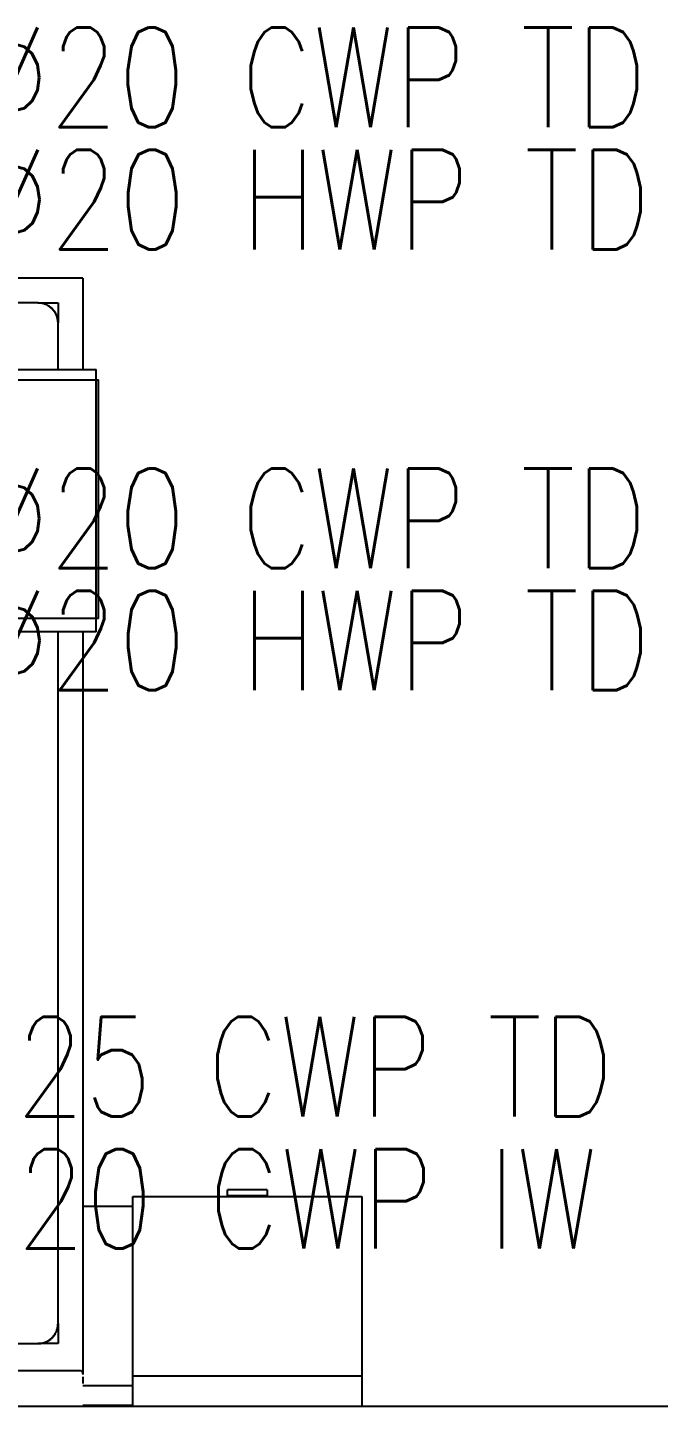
# Model space of a CAD drawing. Header units: metres. Extents: x -658 to -58, y -713 to -118.
# Drawn here: x -224.717 to -223.45, y -207.446 to -204.678 of the extents above; entities that cross this region are included whole.
import ezdxf
from ezdxf.enums import TextEntityAlignment as Align

# ---------------------------------------------------------------- set-up
doc = ezdxf.new("R2010")
doc.units = ezdxf.units.M
doc.header["$LTSCALE"] = 100
doc.layers.add('plan', color=8, linetype='Continuous')
doc.layers.add('WATER TEXT', color=3, linetype='Continuous')
doc.styles.add('TIMES', font='simplex.shx', dxfattribs={"width": 0.8, "height": 0.4})

# ---------------------------------------------------------------- blocks, each defined once
blk = doc.blocks.new('Modern_Bed_13665 - Modern_Bed_13665-V4-الدور الاول')
for p, q in [((-1.51, 0.7583), (-1.51, 0.82)), ((-1.05, 0.82), (-1.05, 0.7583)), ((-1.05, 0.8183), (-0.95, 0.8183)), ((-0.95, 0.7783), (-1.05, 0.7783)), ((-1.51, 0.3983), (-1.51, 0.7583)), ((-1.05, 0.7583), (-1.51, 0.7583)), ((-1.05, 0.7583), (-1.05, 0.3983)), ((-0.95, 0.7609), (-0.95, 0.7743)), ((-0.95, -0.7347), (-0.95, 0.756)), ((-0.944, 0.7483), (-0.056, 0.7483)), ((-0.9, 0.6537), (-0.9, 0.6937)), ((-0.9, 0.6937), (-0.86, 0.6937)), ((0.86, 0.6937), (-0.86, 0.6937)), ((-0.9, 0.6537), (-0.9, -0.7347)), ((-0.95, 0.4183), (-1.05, 0.4183)), ((-1.05, 0.3983), (-1.51, 0.3983)), ((-1.32, 0.3969), (-1.32, 0.3983)), ((-1.32, 0.3877), (-1.32, 0.3969)), ((-1.24, 0.3969), (-1.32, 0.3969)), ((-1.32, 0.3849), (-1.32, 0.3877)), ((-1.24, 0.3983), (-1.24, 0.3969)), ((-1.24, 0.3969), (-1.24, 0.3877)), ((-1.24, 0.3877), (-1.24, 0.3849)), ((-1.32, 0.3849), (-1.24, 0.3849)), ((-0.9765, -0.7347), (-0.9765, -1.2613)), ((-0.9765, -0.7347), (-0.9578, -0.7347)), ((-0.9578, -0.7347), (-0.9447, -0.7347)), ((-0.9447, -0.7347), (-0.9208, -0.7347)), ((-0.9208, -0.7347), (-0.9114, -0.7347)), ((-0.9114, -0.7347), (-0.8839, -0.7347)), ((-0.8839, -0.7347), (0.8771, -0.7347)), ((-0.9815, -0.7614), (-0.9815, -1.241)), ((-0.9815, -0.7614), (-0.9628, -0.7614)), ((-0.9628, -0.7614), (-0.9501, -0.7614)), ((-0.9501, -0.7614), (-0.9263, -0.7614)), ((-0.9263, -0.7614), (-0.9166, -0.7614)), ((-0.9166, -0.7614), (-0.8891, -0.7614)), ((-0.8891, -0.7614), (0.884, -0.7614)), ((-0.9628, -1.241), (-0.9815, -1.241)), ((-0.9501, -1.241), (-0.9628, -1.241)), ((-0.9263, -1.241), (-0.9501, -1.241)), ((-0.9166, -1.241), (-0.9263, -1.241)), ((-0.8891, -1.241), (-0.9166, -1.241)), ((0.884, -1.241), (-0.8891, -1.241)), ((-0.9578, -1.2613), (-0.9765, -1.2613)), ((-0.9447, -1.2613), (-0.9578, -1.2613)), ((-0.95, -1.4451), (-0.95, -1.2613)), ((-0.9208, -1.2613), (-0.9447, -1.2613)), ((-0.9114, -1.2613), (-0.9208, -1.2613)), ((-0.8839, -1.2613), (-0.9114, -1.2613)), ((-0.9, -1.2613), (-0.9, -1.3551)), ((0.8771, -1.2613), (-0.8839, -1.2613)), ((-0.9, -1.3951), (-0.9, -1.3551)), ((-0.86, -1.3951), (-0.9, -1.3951)), ((-0.86, -1.3951), (0.86, -1.3951)), ((-0.95, -1.4451), (0.95, -1.4451))]:
    blk.add_line(p, q)
at = {"flags": 128}
for points in [[(-0.86, 0.6937), (-0.8616, 0.6936), (-0.8632, 0.6935), (-0.8648, 0.6934), (-0.8664, 0.6932), (-0.8679, 0.6929), (-0.8695, 0.6925), (-0.8711, 0.6921), (-0.8726, 0.6916), (-0.8741, 0.6911), (-0.8756, 0.6905), (-0.877, 0.6899), (-0.8785, 0.6892), (-0.8799, 0.6884), (-0.8812, 0.6876), (-0.8826, 0.6867), (-0.8839, 0.6858), (-0.8852, 0.6848), (-0.8864, 0.6837), (-0.8876, 0.6827), (-0.8887, 0.6815), (-0.8898, 0.6804), (-0.8908, 0.6792), (-0.8918, 0.6779), (-0.8928, 0.6766), (-0.8937, 0.6753), (-0.8945, 0.6739), (-0.8953, 0.6725), (-0.896, 0.6711), (-0.8967, 0.6696), (-0.8973, 0.6682), (-0.8978, 0.6667), (-0.8983, 0.6651), (-0.8987, 0.6636), (-0.8991, 0.662), (-0.8994, 0.6605), (-0.8997, 0.6589), (-0.8998, 0.6573), (-0.8999, 0.6557), (-0.9, 0.6541), (-0.9, 0.6537)], [(-0.9, -1.3551), (-0.9, -1.3567), (-0.8999, -1.3582), (-0.8997, -1.3598), (-0.8995, -1.3614), (-0.8992, -1.363), (-0.8989, -1.3646), (-0.8984, -1.3661), (-0.898, -1.3676), (-0.8974, -1.3691), (-0.8968, -1.3706), (-0.8962, -1.3721), (-0.8955, -1.3735), (-0.8947, -1.3749), (-0.8939, -1.3763), (-0.893, -1.3776), (-0.8921, -1.3789), (-0.8911, -1.3802), (-0.8901, -1.3814), (-0.889, -1.3826), (-0.8879, -1.3837), (-0.8867, -1.3848), (-0.8855, -1.3859), (-0.8842, -1.3869), (-0.8829, -1.3878), (-0.8816, -1.3887), (-0.8802, -1.3895), (-0.8789, -1.3903), (-0.8774, -1.3911), (-0.876, -1.3917), (-0.8745, -1.3923), (-0.873, -1.3929), (-0.8715, -1.3934), (-0.8699, -1.3938), (-0.8684, -1.3942), (-0.8668, -1.3945), (-0.8652, -1.3947), (-0.8636, -1.3949), (-0.862, -1.395), (-0.8604, -1.395), (-0.86, -1.3951)]]:
    blk.add_lwpolyline(points, dxfattribs=at)
for centre, radius, start, end in [((-0.944, 0.7543), 0.006, 180, 270), ((-0.86, 0.6537), 0.04, 90, 150), ((-0.86, 0.6537), 0.04, 165, 180), ((-0.86, -1.3551), 0.04, 180, 240), ((-0.86, -1.3551), 0.04, 255, 270)]:
    blk.add_arc(centre, radius, start, end)
blk = doc.blocks.new('A$Cb06f5615')
at = {"layer": 'plan'}
blk.add_line((-35.1035, 3.8095), (-39.6035, 3.8095), dxfattribs=at)
at = {"layer": 'plan', "rotation": 180}
blk.add_blockref('Modern_Bed_13665 - Modern_Bed_13665-V4-الدور الاول', (-37.3535, 4.6295), dxfattribs=at)

msp = doc.modelspace()

# ---------------------------------------------------------------- block references
at = {"layer": 'plan'}
msp.add_blockref('A$Cb06f5615', (-188.202, -211.2557), dxfattribs=at)

# ---------------------------------------------------------------- texts
at = {"layer": 'WATER TEXT', "color": 3, "style": 'TIMES', "width": 0.8}
for s, p in [('∅20 CWP TD', (-224.1414, -204.7783)), ('∅20 HWP TD', (-224.1375, -205.0235)), ('∅20 CWP TD', (-224.1414, -205.6635)), ('∅20 HWP TD', (-224.1375, -205.9087)), ('∅25 CWP TD', (-224.2086, -206.7642, 648.2397)), ('∅20 CWP IW', (-224.2238, -207.0295, 648.2397))]:
    msp.add_text(s, height=0.2, dxfattribs=at).set_placement(p, align=Align.MIDDLE_CENTER)

doc.saveas('drawing.dxf')
